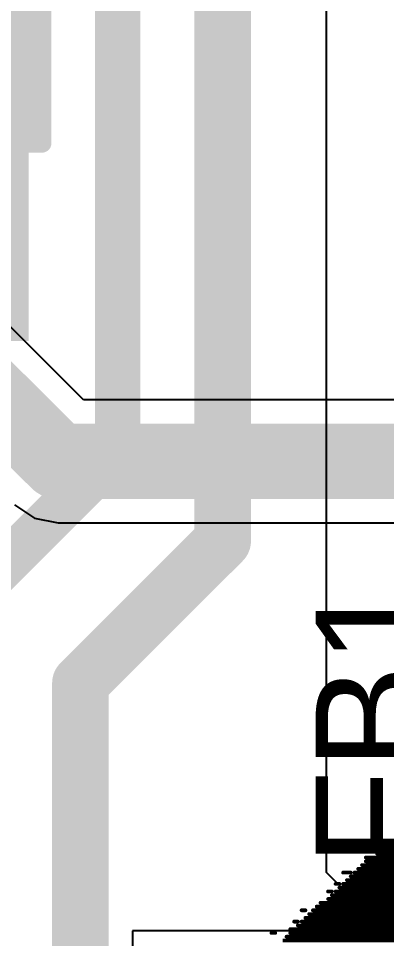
# Model space of a CAD drawing. Header units: inches. Extents: x -5 to 247, y -53 to 67.
# Drawn here: x 26.05 to 28.52, y -12.56 to -6.36 of the extents above; entities that cross this region are included whole.
import ezdxf

# ---------------------------------------------------------------- set-up
doc = ezdxf.new("R2010")
doc.units = ezdxf.units.IN
for name, color, linetype in [('Bottom Layer', 5, 'Continuous'), ('Bottom Overlay', 54, 'Continuous'), ('Top Layer', 1, 'Continuous'), ('Top Overlay', 2, 'Continuous'), ('Top Paste', 8, 'Continuous'), ('Top Solder', 216, 'Continuous')]:
    doc.layers.add(name, color=color, linetype=linetype)
doc.styles.add('Arial', font='', dxfattribs={"height": 0.2})
doc.styles.get('Arial').set_extended_font_data('Arial')

# ---------------------------------------------------------------- blocks, each defined once
blk = doc.blocks.new('R___0603_80')
at = {"layer": 'Top Layer'}
for points in [[(-0.381, 0.4445), (-0.381, -0.4445), (-1.143, -0.4445), (-1.143, 0.4445)], [(1.143, 0.4445), (1.143, -0.4445), (0.381, -0.4445), (0.381, 0.4445)]]:
    blk.add_hatch(color=1, dxfattribs=at).paths.add_polyline_path(points)
at = {"layer": 'Top Paste'}
for points in [[(-0.381, 0.4445), (-0.381, -0.4445), (-1.143, -0.4445), (-1.143, 0.4445)], [(1.143, 0.4445), (1.143, -0.4445), (0.381, -0.4445), (0.381, 0.4445)]]:
    blk.add_hatch(color=8, dxfattribs=at).paths.add_polyline_path(points)
at = {"layer": 'Top Solder'}
for points in [[(-0.2794, 0.5461), (-0.2794, -0.5461), (-1.2446, -0.5461), (-1.2446, 0.5461)], [(1.2446, 0.5461), (1.2446, -0.5461), (0.2794, -0.5461), (0.2794, 0.5461)]]:
    blk.add_hatch(color=216, dxfattribs=at).paths.add_polyline_path(points)
at = {"layer": 'Top Overlay'}
for points in [[(-1.2192, 0.5334, 0.127, 0.127, 0), (1.2192, 0.5334, 0.127, 0.127, 0)], [(-1.2192, 0.5334, 0.127, 0.127, 0), (-1.2192, -0.5334, 0.127, 0.127, 0)], [(1.2192, 0.5334, 0.127, 0.127, 0), (1.2192, -0.5334, 0.127, 0.127, 0)], [(-1.2192, -0.5334, 0.127, 0.127, 0), (1.2192, -0.5334, 0.127, 0.127, 0)]]:
    blk.add_lwpolyline(points, format="xyseb", dxfattribs=at)
for points in [[(-1.25095, 0.5334, 0.0635, 0.0635, 1), (-1.18745, 0.5334, 0.0635, 0.0635, 1)], [(-1.25095, 0.5334, 0.0635, 0.0635, 1), (-1.18745, 0.5334, 0.0635, 0.0635, 1)], [(1.18745, 0.5334, 0.0635, 0.0635, 1), (1.25095, 0.5334, 0.0635, 0.0635, 1)], [(1.18745, 0.5334, 0.0635, 0.0635, 1), (1.25095, 0.5334, 0.0635, 0.0635, 1)], [(-1.25095, -0.5334, 0.0635, 0.0635, 1), (-1.18745, -0.5334, 0.0635, 0.0635, 1)], [(-1.25095, -0.5334, 0.0635, 0.0635, 1), (-1.18745, -0.5334, 0.0635, 0.0635, 1)], [(1.18745, -0.5334, 0.0635, 0.0635, 1), (1.25095, -0.5334, 0.0635, 0.0635, 1)], [(1.18745, -0.5334, 0.0635, 0.0635, 1), (1.25095, -0.5334, 0.0635, 0.0635, 1)]]:
    blk.add_lwpolyline(points, format="xyseb", close=True, dxfattribs=at)

msp = doc.modelspace()

# ---------------------------------------------------------------- hatches: boundary and pattern name
at = {"layer": 'Top Layer'}
for points in [[(26.1146, -6.3652), (23.9739, -6.3652), (23.9739, -8.5369), (26.1146, -8.5369)], [(22.6912, -8.5369), (26.1146, -8.5369), (26.1146, -7.6479), (22.6912, -7.6479)]]:
    msp.add_hatch(color=1, dxfattribs=at).paths.add_polyline_path(points)

# ---------------------------------------------------------------- linework, layer by layer
at = {"layer": 'Bottom Layer'}
for p, q in [((26.4833, -8.9328), (25.6112, -8.0607)), ((29.4854, -8.9328), (26.4833, -8.9328)), ((26.0187, -9.6402), (26.1531, -9.73)), ((26.1531, -9.73), (26.3117, -9.7616)), ((26.3117, -9.7616), (29.4854, -9.7616))]:
    msp.add_line(p, q, dxfattribs=at)
for points in [[(25.1968, -8.2323, 0.508, 0.508, 0), (26.3117, -9.3472, 0.508, 0.508, 0)], [(26.3117, -9.3472, 0.508, 0.508, 0), (29.6672, -9.3472, 0.508, 0.508, 0)]]:
    msp.add_lwpolyline(points, format="xyseb", dxfattribs=at)
msp.add_lwpolyline([(26.1847, -9.3472, 0.254, 0.254, 1), (26.4387, -9.3472, 0.254, 0.254, 1)], format="xyseb", close=True, dxfattribs=at)
msp.add_lwpolyline([(26.1847, -9.3472, 0.254, 0.254, 1), (26.4387, -9.3472, 0.254, 0.254, 1)], format="xyseb", close=True, dxfattribs=at)
at = {"layer": 'Bottom Overlay'}
for points in [[(28.4329, -11.8884, 0.0254, 0.0254, 0), (28.4583, -11.8884, 0.0254, 0.0254, 0)], [(28.4837, -11.9646, 0.0254, 0.0254, 0), (31.5317, -11.9646, 0.0254, 0.0254, 0)], [(28.5091, -11.9392, 0.0254, 0.0254, 0), (31.5317, -11.9392, 0.0254, 0.0254, 0)], [(28.5345, -11.9138, 0.0254, 0.0254, 0), (31.4809, -11.9138, 0.0254, 0.0254, 0)], [(28.3821, -12.0154, 0.0254, 0.0254, 0), (31.6333, -12.0154, 0.0254, 0.0254, 0)], [(28.4583, -11.99, 0.0254, 0.0254, 0), (31.5571, -11.99, 0.0254, 0.0254, 0)], [(28.3313, -12.0916, 0.0254, 0.0254, 0), (31.6841, -12.0916, 0.0254, 0.0254, 0)], [(28.3567, -12.0662, 0.0254, 0.0254, 0), (31.6587, -12.0662, 0.0254, 0.0254, 0)], [(28.3821, -12.0408, 0.0254, 0.0254, 0), (31.6333, -12.0408, 0.0254, 0.0254, 0)], [(28.2297, -12.117, 0.0254, 0.0254, 0), (28.2805, -12.117, 0.0254, 0.0254, 0)], [(28.2805, -12.1424, 0.0254, 0.0254, 0), (31.7349, -12.1424, 0.0254, 0.0254, 0)], [(28.3059, -12.117, 0.0254, 0.0254, 0), (31.7095, -12.117, 0.0254, 0.0254, 0)], [(28.1789, -12.1932, 0.0254, 0.0254, 0), (28.2043, -12.1932, 0.0254, 0.0254, 0)], [(28.2043, -12.2186, 0.0254, 0.0254, 0), (31.8365, -12.2186, 0.0254, 0.0254, 0)], [(28.2297, -12.1932, 0.0254, 0.0254, 0), (31.7857, -12.1932, 0.0254, 0.0254, 0)], [(28.2551, -12.1678, 0.0254, 0.0254, 0), (31.7857, -12.1678, 0.0254, 0.0254, 0)], [(28.1281, -12.244, 0.0254, 0.0254, 0), (28.1535, -12.244, 0.0254, 0.0254, 0)], [(28.1535, -12.2694, 0.0254, 0.0254, 0), (31.9127, -12.2694, 0.0254, 0.0254, 0)], [(28.1789, -12.244, 0.0254, 0.0254, 0), (31.8619, -12.244, 0.0254, 0.0254, 0)], [(28.0519, -12.3456, 0.0254, 0.0254, 0), (31.9889, -12.3456, 0.0254, 0.0254, 0)], [(28.0773, -12.3202, 0.0254, 0.0254, 0), (31.9381, -12.3202, 0.0254, 0.0254, 0)], [(28.1281, -12.2948, 0.0254, 0.0254, 0), (31.9889, -12.2948, 0.0254, 0.0254, 0)], [(27.9503, -12.371, 0.0254, 0.0254, 0), (27.9757, -12.371, 0.0254, 0.0254, 0)], [(28.0011, -12.3964, 0.0254, 0.0254, 0), (32.0651, -12.3964, 0.0254, 0.0254, 0)], [(28.0265, -12.371, 0.0254, 0.0254, 0), (32.0143, -12.371, 0.0254, 0.0254, 0)], [(27.8995, -12.4472, 0.0254, 0.0254, 0), (27.9249, -12.4472, 0.0254, 0.0254, 0)], [(27.9503, -12.4472, 0.0254, 0.0254, 0), (32.0905, -12.4472, 0.0254, 0.0254, 0)], [(27.9757, -12.4218, 0.0254, 0.0254, 0), (32.0651, -12.4218, 0.0254, 0.0254, 0)], [(27.7471, -12.5234, 0.0254, 0.0254, 0), (27.7725, -12.5234, 0.0254, 0.0254, 0)], [(27.8741, -12.498, 0.0254, 0.0254, 0), (32.1667, -12.498, 0.0254, 0.0254, 0)], [(27.8741, -12.5234, 0.0254, 0.0254, 0), (32.1921, -12.5234, 0.0254, 0.0254, 0)], [(27.9249, -12.4726, 0.0254, 0.0254, 0), (32.1159, -12.4726, 0.0254, 0.0254, 0)], [(27.8233, -12.5742, 0.0254, 0.0254, 0), (32.2429, -12.5742, 0.0254, 0.0254, 0)], [(27.8487, -12.5488, 0.0254, 0.0254, 0), (32.2175, -12.5488, 0.0254, 0.0254, 0)]]:
    msp.add_lwpolyline(points, format="xyseb", dxfattribs=at)
for points in [[(28.4265, -11.8884, 0.0127, 0.0127, 1), (28.4392, -11.8884, 0.0127, 0.0127, 1)], [(28.4519, -11.8884, 0.0127, 0.0127, 1), (28.4646, -11.8884, 0.0127, 0.0127, 1)], [(28.4773, -11.9646, 0.0127, 0.0127, 1), (28.49, -11.9646, 0.0127, 0.0127, 1)], [(28.5027, -11.9392, 0.0127, 0.0127, 1), (28.5154, -11.9392, 0.0127, 0.0127, 1)], [(28.3757, -12.0154, 0.0127, 0.0127, 1), (28.3884, -12.0154, 0.0127, 0.0127, 1)], [(28.4519, -11.99, 0.0127, 0.0127, 1), (28.4646, -11.99, 0.0127, 0.0127, 1)], [(28.3249, -12.0916, 0.0127, 0.0127, 1), (28.3376, -12.0916, 0.0127, 0.0127, 1)], [(28.3503, -12.0662, 0.0127, 0.0127, 1), (28.363, -12.0662, 0.0127, 0.0127, 1)], [(28.3757, -12.0408, 0.0127, 0.0127, 1), (28.3884, -12.0408, 0.0127, 0.0127, 1)], [(28.2233, -12.117, 0.0127, 0.0127, 1), (28.236, -12.117, 0.0127, 0.0127, 1)], [(28.2741, -12.117, 0.0127, 0.0127, 1), (28.2868, -12.117, 0.0127, 0.0127, 1)], [(28.2741, -12.1424, 0.0127, 0.0127, 1), (28.2868, -12.1424, 0.0127, 0.0127, 1)], [(28.2995, -12.117, 0.0127, 0.0127, 1), (28.3122, -12.117, 0.0127, 0.0127, 1)], [(28.1725, -12.1932, 0.0127, 0.0127, 1), (28.1852, -12.1932, 0.0127, 0.0127, 1)], [(28.1979, -12.1932, 0.0127, 0.0127, 1), (28.2106, -12.1932, 0.0127, 0.0127, 1)], [(28.1979, -12.2186, 0.0127, 0.0127, 1), (28.2106, -12.2186, 0.0127, 0.0127, 1)], [(28.2233, -12.1932, 0.0127, 0.0127, 1), (28.236, -12.1932, 0.0127, 0.0127, 1)], [(28.2487, -12.1678, 0.0127, 0.0127, 1), (28.2614, -12.1678, 0.0127, 0.0127, 1)], [(28.1217, -12.244, 0.0127, 0.0127, 1), (28.1344, -12.244, 0.0127, 0.0127, 1)], [(28.1471, -12.244, 0.0127, 0.0127, 1), (28.1598, -12.244, 0.0127, 0.0127, 1)], [(28.1471, -12.2694, 0.0127, 0.0127, 1), (28.1598, -12.2694, 0.0127, 0.0127, 1)], [(28.1725, -12.244, 0.0127, 0.0127, 1), (28.1852, -12.244, 0.0127, 0.0127, 1)], [(28.0455, -12.3456, 0.0127, 0.0127, 1), (28.0582, -12.3456, 0.0127, 0.0127, 1)], [(28.0709, -12.3202, 0.0127, 0.0127, 1), (28.0836, -12.3202, 0.0127, 0.0127, 1)], [(28.1217, -12.2948, 0.0127, 0.0127, 1), (28.1344, -12.2948, 0.0127, 0.0127, 1)], [(27.9439, -12.371, 0.0127, 0.0127, 1), (27.9566, -12.371, 0.0127, 0.0127, 1)], [(27.9693, -12.371, 0.0127, 0.0127, 1), (27.982, -12.371, 0.0127, 0.0127, 1)], [(27.9947, -12.3964, 0.0127, 0.0127, 1), (28.0074, -12.3964, 0.0127, 0.0127, 1)], [(28.0201, -12.371, 0.0127, 0.0127, 1), (28.0328, -12.371, 0.0127, 0.0127, 1)], [(27.8931, -12.4472, 0.0127, 0.0127, 1), (27.9058, -12.4472, 0.0127, 0.0127, 1)], [(27.9185, -12.4472, 0.0127, 0.0127, 1), (27.9312, -12.4472, 0.0127, 0.0127, 1)], [(27.9439, -12.4472, 0.0127, 0.0127, 1), (27.9566, -12.4472, 0.0127, 0.0127, 1)], [(27.9693, -12.4218, 0.0127, 0.0127, 1), (27.982, -12.4218, 0.0127, 0.0127, 1)], [(27.7407, -12.5234, 0.0127, 0.0127, 1), (27.7534, -12.5234, 0.0127, 0.0127, 1)], [(27.7661, -12.5234, 0.0127, 0.0127, 1), (27.7788, -12.5234, 0.0127, 0.0127, 1)], [(27.8677, -12.498, 0.0127, 0.0127, 1), (27.8804, -12.498, 0.0127, 0.0127, 1)], [(27.8677, -12.5234, 0.0127, 0.0127, 1), (27.8804, -12.5234, 0.0127, 0.0127, 1)], [(27.9185, -12.4726, 0.0127, 0.0127, 1), (27.9312, -12.4726, 0.0127, 0.0127, 1)], [(27.8423, -12.5488, 0.0127, 0.0127, 1), (27.855, -12.5488, 0.0127, 0.0127, 1)]]:
    msp.add_lwpolyline(points, format="xyseb", close=True, dxfattribs=at)
at = {"layer": 'Top Layer'}
for p, q in [((28.1178, -12.1164), (28.1178, -5.8928)), ((28.5104, -12.509), (28.1178, -12.1164)), ((29.1823, -12.509), (26.8119, -12.509)), ((26.8119, -12.509), (26.8119, -14.6824)), ((34.237, -12.509), (28.5104, -12.509))]:
    msp.add_line(p, q, dxfattribs=at)
for points in [[(27.419, -9.8837, 0.381, 0.381, 0), (27.419, -3.6804, 0.381, 0.381, 0)], [(26.7122, -9.2812, 0.3048, 0.3048, 0), (26.7122, -5.5271, 0.3048, 0.3048, 0)], [(25.566, -10.4274, 0.3048, 0.3048, 0), (26.7122, -9.2812, 0.3048, 0.3048, 0)], [(26.4623, -10.8404, 0.381, 0.381, 0), (27.419, -9.8837, 0.381, 0.381, 0)], [(26.4623, -26.4833, 0.381, 0.381, 0), (26.4623, -10.8404, 0.381, 0.381, 0)]]:
    msp.add_lwpolyline(points, format="xyseb", dxfattribs=at)
for points in [[(26.636, -9.2812, 0.1524, 0.1524, 1), (26.7884, -9.2812, 0.1524, 0.1524, 1)], [(26.636, -9.2812, 0.1524, 0.1524, 1), (26.7884, -9.2812, 0.1524, 0.1524, 1)], [(27.3237, -9.8837, 0.1905, 0.1905, 1), (27.5142, -9.8837, 0.1905, 0.1905, 1)], [(27.3237, -9.8837, 0.1905, 0.1905, 1), (27.5142, -9.8837, 0.1905, 0.1905, 1)], [(26.3671, -10.8404, 0.1905, 0.1905, 1), (26.5576, -10.8404, 0.1905, 0.1905, 1)], [(26.3671, -10.8404, 0.1905, 0.1905, 1), (26.5576, -10.8404, 0.1905, 0.1905, 1)]]:
    msp.add_lwpolyline(points, format="xyseb", close=True, dxfattribs=at)

# ---------------------------------------------------------------- block references
at = {"rotation": 90}
msp.add_blockref('R___0603_80', (25.6701, -5.9854), dxfattribs=at)

# ---------------------------------------------------------------- texts
at = {"layer": 'Top Overlay', "style": 'Arial'}
msp.add_text('FB1', height=0.762, rotation=90, dxfattribs=at).set_placement((28.8064, -12.076))

doc.saveas('drawing.dxf')
